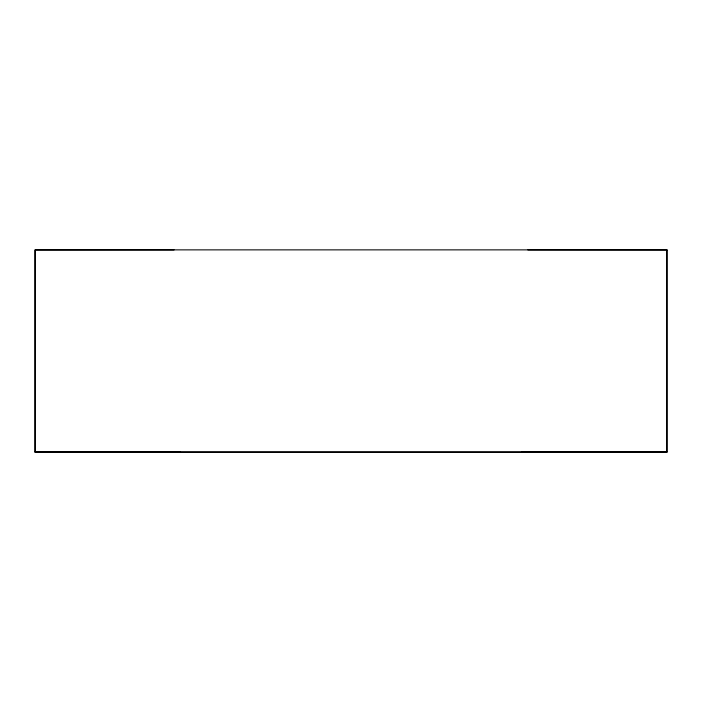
<?xml version="1.0" encoding="UTF-8"?>
<svg xmlns="http://www.w3.org/2000/svg" width="702" height="702" viewBox="0 0 702 702"><rect width="100%" height="100%" fill="white"/><g stroke="black" fill="none" stroke-linecap="round" stroke-linejoin="round"><path stroke-width="1.05" d="M174.114 452.044L180.133 452.035L35.1 452.141L35.1 249.868L666.9 249.868L666.9 452.141L35.1 452.141L35.1 249.965L174.07 249.886M666.9 249.868L666.9 452.141L521.849 452.044L527.913 452.044M666.9 452.07L35.1 452.044M527.878 249.886L666.9 249.965"/></g></svg>
